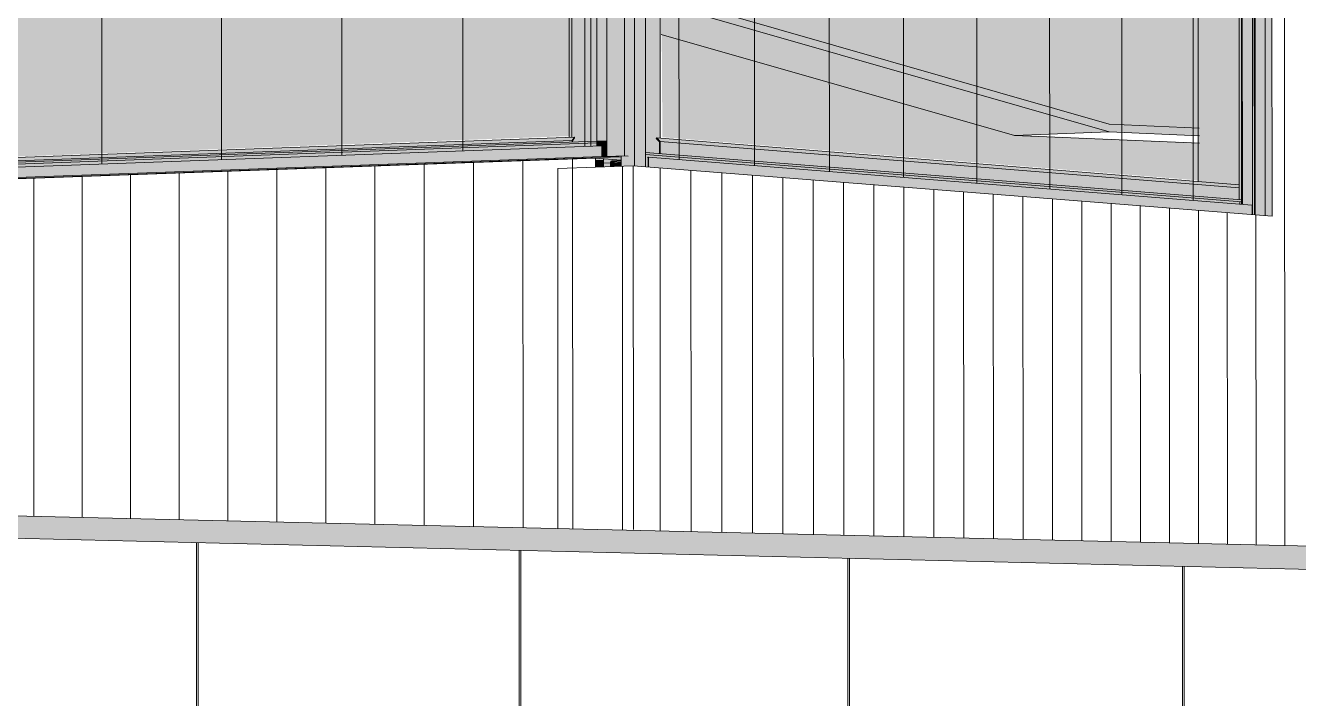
# Model space of a CAD drawing. Header units: inches. Extents: x 31213 to 31218, y -65 to 66.
# Drawn here: x 31216.3191 to 31216.3809, y -64.8608 to -64.8282 of the extents above; entities that cross this region are included whole.
import ezdxf

# ---------------------------------------------------------------- set-up
doc = ezdxf.new("R2010")
doc.units = ezdxf.units.IN
doc.header["$MEASUREMENT"] = 0
for name, color, linetype, lineweight in [('A-GLAZ-CURT', 52, 'Continuous', 9), ('A-GLAZ-CWMG', 51, 'Continuous', 9), ('A-ROOF', 132, 'Continuous', 13), ('A-WALL', 113, 'Continuous', 13), ('A-WALL-PATT', 111, 'Continuous', 13), ('L-SITE-WALL', 31, 'Continuous', 13), ('S-BEAM', 12, 'Continuous', 9), ('S-COLS', 52, 'Continuous', 9)]:
    doc.layers.add(name, color=color, linetype=linetype, lineweight=lineweight)

# ---------------------------------------------------------------- blocks, each defined once
blk = doc.blocks.new('FP_55-Looking South East')
at = {"layer": 'A-WALL-PATT', "lineweight": 9}
for p, q in [((-6208.179277, -64.8534), (-6208.179308, -64.788284)), ((-6208.209593, -64.852698), (-6208.209599, -64.835096)), ((-6208.208094, -64.852732), (-6208.208101, -64.835214)), ((-6208.206601, -64.852767), (-6208.206608, -64.835331)), ((-6208.205114, -64.852801), (-6208.20512, -64.835448)), ((-6208.203632, -64.852836), (-6208.203639, -64.835565)), ((-6208.202156, -64.85287), (-6208.202163, -64.835681)), ((-6208.200685, -64.852904), (-6208.200692, -64.835797)), ((-6208.19922, -64.852938), (-6208.199227, -64.835912)), ((-6208.197761, -64.852972), (-6208.197768, -64.836027)), ((-6208.196307, -64.853005), (-6208.196314, -64.836141)), ((-6208.194859, -64.853039), (-6208.194866, -64.836255)), ((-6208.193416, -64.853072), (-6208.193423, -64.836369)), ((-6208.191978, -64.853106), (-6208.191985, -64.836482)), ((-6208.190546, -64.853139), (-6208.190553, -64.836595)), ((-6208.189119, -64.853172), (-6208.189126, -64.836707)), ((-6208.187697, -64.853205), (-6208.187704, -64.836819)), ((-6208.186281, -64.853238), (-6208.186288, -64.83693)), ((-6208.184869, -64.85327), (-6208.184877, -64.837041)), ((-6208.183463, -64.853303), (-6208.183471, -64.837152)), ((-6208.182063, -64.853335), (-6208.18207, -64.837262)), ((-6208.180667, -64.853367), (-6208.180675, -64.837372))]:
    blk.add_line(p, q, dxfattribs=at)
blk = doc.blocks.new('FP_56-Looking South East')
at = {"layer": 'A-WALL-PATT', "lineweight": 9}
for p, q in [((-6208.213838, -64.852599), (-6208.213844, -64.835099)), ((-6208.21142, -64.852639), (-6208.211426, -64.835012))]:
    blk.add_line(p, q, dxfattribs=at)
blk = doc.blocks.new('FP_70-Looking South East')
at = {"layer": 'A-WALL-PATT', "lineweight": 9}
for p, q in [((-6208.232087, -64.885109), (-6208.232096, -64.853284)), ((-6208.232012, -64.866659), (-6208.232015, -64.853285)), ((-6208.216433, -64.866384), (-6208.216438, -64.85366)), ((-6208.216345, -64.885001), (-6208.216356, -64.853662)), ((-6208.200478, -64.884892), (-6208.20049, -64.854044)), ((-6208.200402, -64.866101), (-6208.200407, -64.854046)), ((-6208.184241, -64.865816), (-6208.184246, -64.854435)), ((-6208.184147, -64.884779), (-6208.184161, -64.854437))]:
    blk.add_line(p, q, dxfattribs=at)
blk = doc.blocks.new('FP_72-Looking South East')
at = {"layer": 'A-WALL-PATT', "lineweight": 9}
for p, q in [((-6208.228203, -64.852262), (-6208.228208, -64.835171)), ((-6208.225826, -64.852318), (-6208.225831, -64.835086)), ((-6208.223441, -64.852374), (-6208.223447, -64.835)), ((-6208.221051, -64.85243), (-6208.221056, -64.834914)), ((-6208.218653, -64.852486), (-6208.218659, -64.834828)), ((-6208.216249, -64.852542), (-6208.216255, -64.834742)), ((-6208.213844, -64.835099), (-6208.213844, -64.834655)), ((-6208.239994, -64.851986), (-6208.239998, -64.835595)), ((-6208.237649, -64.852041), (-6208.237653, -64.835511)), ((-6208.235297, -64.852096), (-6208.235301, -64.835426)), ((-6208.232939, -64.852151), (-6208.232944, -64.835342)), ((-6208.230575, -64.852207), (-6208.230579, -64.835257))]:
    blk.add_line(p, q, dxfattribs=at)
blk = doc.blocks.new('FP_73-Looking South East')
at = {"layer": 'A-WALL-PATT', "lineweight": 9}
blk.add_line((-6208.21234, -64.835045), (-6208.21234, -64.834646), dxfattribs=at)
blk = doc.blocks.new('FP_75-Looking South East')
at = {"layer": 'A-WALL-PATT', "lineweight": 9}
for p, q in [((-6208.213245, -64.834052), (-6208.213263, -64.782431)), ((-6208.225047, -64.83448), (-6208.225063, -64.783205)), ((-6208.219166, -64.834267), (-6208.219183, -64.782816)), ((-6208.230888, -64.834692), (-6208.230902, -64.783591)), ((-6208.23669, -64.834903), (-6208.236703, -64.783974))]:
    blk.add_line(p, q, dxfattribs=at)
blk = doc.blocks.new('FP_77-Looking South East')
at = {"layer": 'A-WALL-PATT', "lineweight": 9}
for p, q in [((-6208.20868, -64.834691), (-6208.208699, -64.782751)), ((-6208.205014, -64.834981), (-6208.205034, -64.783573)), ((-6208.201382, -64.835269), (-6208.201402, -64.784388)), ((-6208.197784, -64.835555), (-6208.197804, -64.785196)), ((-6208.194219, -64.835838), (-6208.19424, -64.785995)), ((-6208.190686, -64.836118), (-6208.190708, -64.78681)), ((-6208.187186, -64.836395), (-6208.187208, -64.787573)), ((-6208.183718, -64.83667), (-6208.18374, -64.788351))]:
    blk.add_line(p, q, dxfattribs=at)

msp = doc.modelspace()

# ---------------------------------------------------------------- hatches: boundary and pattern name
at = {"layer": 'A-GLAZ-CWMG'}
for points in [[(31216.34729, -64.834531), (31216.348147, -64.8345), (31216.348128, -64.781291), (31216.347272, -64.781349), (31216.34729, -64.832893)], [(31216.347988, -64.835014), (31216.348631, -64.834993), (31216.348612, -64.781259), (31216.347969, -64.781302), (31216.347988, -64.834993)], [(31216.349164, -64.83504), (31216.349145, -64.782386), (31216.348612, -64.781259), (31216.348631, -64.834998)], [(31216.379251, -64.837408), (31216.379227, -64.788168), (31216.378735, -64.789025), (31216.378758, -64.837369)], [(31216.378629, -64.837358), (31216.378606, -64.789006), (31216.378208, -64.788917), (31216.377998, -64.789282), (31216.37802, -64.83685), (31216.378621, -64.836897), (31216.378621, -64.837358)], [(31216.378139, -64.836859), (31216.378117, -64.78922), (31216.378073, -64.789296), (31216.378096, -64.836856)], [(31216.378721, -64.837366), (31216.378688, -64.789025), (31216.378606, -64.789027), (31216.378629, -64.837358), (31216.378698, -64.837364)], [(31216.378758, -64.837369), (31216.378735, -64.789025), (31216.378698, -64.789027), (31216.378721, -64.837366)], [(31216.261265, -64.83699), (31216.346805, -64.833879), (31216.346805, -64.83379), (31216.261265, -64.836913)], [(31216.261265, -64.837135), (31216.346805, -64.834022), (31216.346805, -64.833819), (31216.261265, -64.836933)], [(31216.346805, -64.833879), (31216.34729, -64.833861), (31216.347272, -64.833773), (31216.346805, -64.83379)], [(31216.347441, -64.834548), (31216.34743, -64.834525), (31216.347291, -64.834518), (31216.347272, -64.833802), (31216.346805, -64.833819), (31216.346806, -64.834031), (31216.347064, -64.834046), (31216.347076, -64.834519), (31216.347332, -64.834539)], [(31216.260843, -64.837642), (31216.347052, -64.834539), (31216.347052, -64.834022), (31216.260843, -64.83715), (31216.260843, -64.837272)], [(31216.261265, -64.83767), (31216.347453, -64.834571), (31216.347052, -64.834539), (31216.261178, -64.837645), (31216.261178, -64.837664)], [(31216.347453, -64.834571), (31216.347441, -64.834548), (31216.347064, -64.834518), (31216.347052, -64.834539), (31216.347441, -64.83457)], [(31216.34746, -64.834569), (31216.347441, -64.834525), (31216.347417, -64.83453), (31216.347441, -64.834568)], [(31216.347449, -64.834563), (31216.347462, -64.834563), (31216.34743, -64.834525), (31216.347441, -64.834548)], [(31216.34746, -64.834569), (31216.347988, -64.83453), (31216.347969, -64.834506), (31216.34746, -64.83453)], [(31216.378096, -64.836732), (31216.378096, -64.836646), (31216.349164, -64.834344), (31216.349164, -64.834433), (31216.373768, -64.836388)], [(31216.37801, -64.836849), (31216.378009, -64.836671), (31216.349164, -64.834376), (31216.349164, -64.83504), (31216.349293, -64.83505), (31216.349312, -64.834573), (31216.373768, -64.836513)], [(31216.378621, -64.837358), (31216.37862, -64.836898), (31216.349312, -64.834573), (31216.349312, -64.835051), (31216.373767, -64.836976)]]:
    msp.add_hatch(color=256, dxfattribs=at).paths.add_polyline_path(points, flags=0)
h = msp.add_hatch(color=256, dxfattribs=at)
h.paths.add_polyline_path([(31216.378095, -64.836067), (31216.378088, -64.820432), (31216.377983, -64.820441), (31216.37801, -64.83606), (31216.378077, -64.836066)], flags=0)
h.paths.add_polyline_path([(31216.378088, -64.819591), (31216.37808, -64.803957), (31216.377975, -64.803962), (31216.377983, -64.81958)], flags=0)
h.paths.add_polyline_path([(31216.37808, -64.803116), (31216.378073, -64.789296), (31216.377969, -64.789302), (31216.377975, -64.803103)], flags=0)
at = {"layer": 'A-ROOF'}
msp.add_hatch(color=256, dxfattribs=at).paths.add_polyline_path([(31216.581189, -64.859394), (31216.581188, -64.858131), (31216.292143, -64.851358), (31216.292143, -64.852435), (31216.579227, -64.859346)], flags=0)
at = {"layer": 'A-WALL', "transparency": 33554573}
for points in [[(31216.348106, -64.83501), (31216.348583, -64.834993), (31216.348554, -64.781288), (31216.348147, -64.781315), (31216.348147, -64.808759), (31216.348335, -64.808759), (31216.348344, -64.832893), (31216.348305, -64.832893), (31216.348344, -64.833196), (31216.348344, -64.834515), (31216.348106, -64.834501), (31216.348106, -64.834993)], [(31216.346509, -64.834042), (31216.346805, -64.834022), (31216.346787, -64.782391), (31216.346491, -64.782431), (31216.346509, -64.834022)]]:
    msp.add_hatch(color=256, dxfattribs=at).paths.add_polyline_path(points, flags=0)
at = {"layer": 'L-SITE-WALL'}
msp.add_hatch(color=256, dxfattribs=at).paths.add_polyline_path([(31216.379581, -64.837434), (31216.379557, -64.788147), (31216.379227, -64.788168), (31216.379251, -64.837408), (31216.37938, -64.837418)], flags=0)
h = msp.add_hatch(color=256, dxfattribs=at)
h.paths.add_polyline_path([(31216.378721, -64.837366), (31216.378688, -64.789025), (31216.378606, -64.789027), (31216.378629, -64.837358), (31216.378698, -64.837364)], flags=0)
h.paths.add_polyline_path([(31216.377991, -64.835914), (31216.377969, -64.820533), (31216.376207, -64.820609), (31216.376207, -64.821425), (31216.376365, -64.821572), (31216.375991, -64.821566), (31216.375997, -64.835752), (31216.377969, -64.835912)], flags=0)
h.paths.add_polyline_path([(31216.377983, -64.81944), (31216.377969, -64.804073), (31216.376199, -64.804166), (31216.376199, -64.804982), (31216.376357, -64.805127), (31216.375983, -64.805114), (31216.37599, -64.819235), (31216.377969, -64.819439)], flags=0)
h.paths.add_polyline_path([(31216.377975, -64.802969), (31216.37794, -64.789295), (31216.375975, -64.788854), (31216.375982, -64.80272), (31216.377969, -64.802968)], flags=0)
at = {"layer": 'S-BEAM'}
h = msp.add_hatch(color=256, dxfattribs=at)
h.paths.add_polyline_path([(31216.376052, -64.833162), (31216.376031, -64.821531), (31216.349917, -64.818938), (31216.34992, -64.826721), (31216.371676, -64.832974), (31216.376031, -64.833162)], flags=0)
h.paths.add_polyline_path([(31216.345506, -64.825452), (31216.345491, -64.81877), (31216.325434, -64.819683), (31216.345491, -64.825448)], flags=0)
h.paths.add_polyline_path([(31216.376045, -64.819201), (31216.376031, -64.814543), (31216.375456, -64.813262), (31216.349914, -64.80837), (31216.349917, -64.816526), (31216.376031, -64.819199)], flags=0)
h.paths.add_polyline_path([(31216.318631, -64.817728), (31216.345503, -64.816457), (31216.345491, -64.807523), (31216.321944, -64.803013), (31216.276251, -64.805548), (31216.318558, -64.817707)], flags=0)
h.paths.add_polyline_path([(31216.376043, -64.814572), (31216.376031, -64.813372), (31216.375456, -64.813262), (31216.376031, -64.814544)], flags=0)
h.paths.add_polyline_path([(31216.270479, -64.803629), (31216.31249, -64.801241), (31216.31249, -64.801203), (31216.265637, -64.792229), (31216.26564, -64.796286), (31216.268698, -64.800926)], flags=0)
h.paths.add_polyline_path([(31216.263105, -64.792439), (31216.263105, -64.791744), (31216.262581, -64.791644), (31216.262692, -64.791812)], flags=0)
h = msp.add_hatch(color=256, dxfattribs=at)
h.paths.add_polyline_path([(31216.376094, -64.835706), (31216.376072, -64.833867), (31216.36712, -64.83349), (31216.349954, -64.828597), (31216.349987, -64.833601), (31216.376072, -64.835704)], flags=0)
h.paths.add_polyline_path([(31216.299551, -64.835249), (31216.345541, -64.833544), (31216.345523, -64.827334), (31216.319531, -64.819926), (31216.273618, -64.822014), (31216.273334, -64.828435), (31216.298919, -64.835084)], flags=0)
h.paths.add_polyline_path([(31216.260486, -64.825095), (31216.260486, -64.822611), (31216.252352, -64.822981), (31216.260486, -64.825095)], flags=0)
h.paths.add_polyline_path([(31216.245255, -64.821137), (31216.260486, -64.820424), (31216.260486, -64.808991), (31216.248997, -64.807024), (31216.201156, -64.809675), (31216.242422, -64.820401)], flags=0)
h.paths.add_polyline_path([(31216.273715, -64.819804), (31216.3127, -64.817979), (31216.31229, -64.817862), (31216.27409, -64.811321), (31216.273766, -64.81866)], flags=0)
h.paths.add_polyline_path([(31216.195454, -64.807854), (31216.239302, -64.805364), (31216.233256, -64.804328), (31216.232976, -64.804329), (31216.232977, -64.804281), (31216.207664, -64.799946), (31216.207391, -64.799946), (31216.207391, -64.799899), (31216.190146, -64.796947), (31216.190146, -64.800463), (31216.194722, -64.806835)], flags=0)
h.paths.add_polyline_path([(31216.187809, -64.797209), (31216.187809, -64.796547), (31216.187266, -64.796454), (31216.187376, -64.796606)], flags=0)
h = msp.add_hatch(color=256, dxfattribs=at)
h.paths.add_polyline_path([(31216.376051, -64.833531), (31216.376029, -64.833162), (31216.371675, -64.832975), (31216.349919, -64.826722), (31216.349919, -64.827104), (31216.371667, -64.833344), (31216.376029, -64.83353)], flags=0)
h.paths.add_polyline_path([(31216.345505, -64.825838), (31216.34549, -64.825449), (31216.325433, -64.819684), (31216.324247, -64.819738), (31216.34549, -64.825834)], flags=0)
h.paths.add_polyline_path([(31216.317439, -64.817785), (31216.318557, -64.817708), (31216.276251, -64.805549), (31216.275029, -64.805616), (31216.317172, -64.817708)], flags=0)
h = msp.add_hatch(color=256, dxfattribs=at)
h.paths.add_polyline_path([(31216.367082, -64.83351), (31216.371667, -64.833344), (31216.349919, -64.827104), (31216.349922, -64.82862), (31216.365062, -64.832934)], flags=0)
h.paths.add_polyline_path([(31216.345508, -64.827362), (31216.34549, -64.825834), (31216.324247, -64.819738), (31216.319509, -64.819952), (31216.345492, -64.827357)], flags=0)
h.paths.add_polyline_path([(31216.312681, -64.818006), (31216.317439, -64.817785), (31216.275029, -64.805616), (31216.27428, -64.805658), (31216.274332, -64.805746), (31216.274274, -64.80706), (31216.312491, -64.817952)], flags=0)
for points in [[(31215.728806, -64.856791), (31215.763991, -64.855495), (31215.763992, -64.854993), (31215.764832, -64.854994), (31215.764832, -64.855149), (31215.892912, -64.850501), (31215.892913, -64.850295), (31215.893407, -64.850295), (31215.893429, -64.850867), (31215.941832, -64.849108), (31215.941833, -64.848512), (31215.942367, -64.848495), (31215.9428, -64.848512), (31215.9428, -64.848691), (31216.185539, -64.839883), (31216.185567, -64.839628), (31216.186269, -64.839603), (31216.186269, -64.84033), (31216.26007, -64.837652), (31216.2601, -64.836911), (31216.260865, -64.836886), (31216.261265, -64.836913), (31216.261265, -64.837135), (31216.345607, -64.834045), (31216.345607, -64.833757), (31215.728807, -64.856251)], [(31215.728807, -64.856251), (31216.345607, -64.833757), (31216.345715, -64.833594), (31215.728932, -64.856145)], [(31216.345607, -64.833834), (31216.345627, -64.833833), (31216.345632, -64.833769), (31216.345607, -64.833795)], [(31216.349886, -64.834401), (31216.349885, -64.833801), (31216.349712, -64.833636), (31216.349691, -64.833667), (31216.349852, -64.83382), (31216.349876, -64.8344)], [(31216.377991, -64.836059), (31216.377969, -64.835912), (31216.349712, -64.833636), (31216.349885, -64.833801), (31216.377968, -64.836057)], [(31216.378545, -64.836891), (31216.378544, -64.836103), (31216.349885, -64.833801), (31216.349886, -64.834619), (31216.373768, -64.836513)], [(31216.346738, -64.83479), (31216.347077, -64.834778), (31216.346738, -64.834751)], [(31216.346739, -64.835058), (31216.347092, -64.835046), (31216.347077, -64.834806), (31216.346738, -64.834818), (31216.346739, -64.834992)], [(31216.347507, -64.835031), (31216.347989, -64.834992), (31216.34797, -64.834854), (31216.347507, -64.834817), (31216.347507, -64.834992)], [(31216.347989, -64.834826), (31216.34797, -64.834774), (31216.347707, -64.834804), (31216.34797, -64.834825)], [(31216.347989, -64.834855), (31216.34797, -64.834825), (31216.34797, -64.834854)]]:
    msp.add_hatch(color=256, dxfattribs=at).paths.add_polyline_path(points, flags=0)
h = msp.add_hatch(color=256, dxfattribs=at)
h.paths.add_polyline_path([(31216.347092, -64.835046), (31216.347112, -64.835045), (31216.347092, -64.834993)], flags=0)
h.paths.add_polyline_path([(31216.347077, -64.834778), (31216.347053, -64.834737), (31216.346738, -64.834722), (31216.346738, -64.834751), (31216.347053, -64.834776)], flags=0)
h = msp.add_hatch(color=256, dxfattribs=at)
h.paths.add_polyline_path([(31216.347474, -64.835032), (31216.347507, -64.835031), (31216.347491, -64.834819), (31216.347474, -64.83482), (31216.347474, -64.834992)], flags=0)
h.paths.add_polyline_path([(31216.34753, -64.83479), (31216.347989, -64.834743), (31216.34797, -64.834736), (31216.34753, -64.834751)], flags=0)
at = {"layer": 'S-COLS'}
h = msp.add_hatch(color=256, dxfattribs=at)
h.paths.add_polyline_path([(31216.34799, -64.834713), (31216.347971, -64.83455), (31216.346808, -64.834619), (31216.347971, -64.834711)], flags=0)
h.paths.add_polyline_path([(31216.346807, -64.833789), (31216.347292, -64.833768), (31216.347274, -64.782716), (31216.346789, -64.782748), (31216.346808, -64.783465), (31216.34721, -64.783523), (31216.347225, -64.783591), (31216.347246, -64.783595), (31216.347221, -64.784469), (31216.347125, -64.784588), (31216.34679, -64.784623), (31216.346808, -64.800568), (31216.347066, -64.800629), (31216.347081, -64.800667), (31216.347101, -64.80067), (31216.347073, -64.801549), (31216.34698, -64.801666), (31216.346796, -64.801676), (31216.346808, -64.817641), (31216.347072, -64.817697), (31216.347087, -64.817735), (31216.347107, -64.817738), (31216.347079, -64.818617), (31216.346986, -64.818736), (31216.346802, -64.818744), (31216.346807, -64.833768)], flags=0)
h = msp.add_hatch(color=256, dxfattribs=at)
h.paths.add_polyline_path([(31216.345629, -64.833832), (31216.346187, -64.833791), (31216.346182, -64.818772), (31216.345593, -64.818799), (31216.345629, -64.833597), (31216.34573, -64.833624), (31216.345629, -64.833794)], flags=0)
h.paths.add_polyline_path([(31216.346181, -64.817578), (31216.346176, -64.80171), (31216.345587, -64.801743), (31216.345623, -64.816497), (31216.345724, -64.816524), (31216.345623, -64.816673), (31216.345638, -64.817523), (31216.346022, -64.817562)], flags=0)
h.paths.add_polyline_path([(31216.346176, -64.80049), (31216.34617, -64.78465), (31216.345581, -64.784689), (31216.345617, -64.7994), (31216.345718, -64.799427), (31216.345617, -64.799573), (31216.345632, -64.800424), (31216.345948, -64.800462)], flags=0)
h.paths.add_polyline_path([(31216.34617, -64.783373), (31216.346169, -64.782789), (31216.345762, -64.782816), (31216.345777, -64.783317), (31216.346045, -64.783355)], flags=0)
h = msp.add_hatch(color=256, dxfattribs=at)
h.paths.add_polyline_path([(31216.346187, -64.833812), (31216.346524, -64.833768), (31216.346491, -64.818758), (31216.346182, -64.818772), (31216.346187, -64.833794)], flags=0)
h.paths.add_polyline_path([(31216.346518, -64.817612), (31216.346492, -64.801692), (31216.346176, -64.80171), (31216.346206, -64.81758), (31216.346511, -64.817611)], flags=0)
h.paths.add_polyline_path([(31216.346512, -64.800531), (31216.346492, -64.784629), (31216.34617, -64.78465), (31216.346176, -64.80049), (31216.346511, -64.800531)], flags=0)
h.paths.add_polyline_path([(31216.346506, -64.783422), (31216.346492, -64.782768), (31216.346169, -64.782789), (31216.34617, -64.783373), (31216.346506, -64.783422)], flags=0)
h = msp.add_hatch(color=256, dxfattribs=at)
h.paths.add_polyline_path([(31216.346524, -64.833799), (31216.346807, -64.833768), (31216.346802, -64.818744), (31216.346519, -64.818757), (31216.346524, -64.833794)], flags=0)
h.paths.add_polyline_path([(31216.346802, -64.817641), (31216.346796, -64.801676), (31216.346513, -64.801691), (31216.346518, -64.817612)], flags=0)
h.paths.add_polyline_path([(31216.346796, -64.800566), (31216.34679, -64.78461), (31216.346507, -64.784628), (31216.346512, -64.800531)], flags=0)
h.paths.add_polyline_path([(31216.34679, -64.783463), (31216.346789, -64.782748), (31216.346506, -64.782767), (31216.346511, -64.783422)], flags=0)
h = msp.add_hatch(color=256, dxfattribs=at)
h.paths.add_polyline_path([(31216.349854, -64.834398), (31216.349828, -64.833795), (31216.349692, -64.833666), (31216.349713, -64.833635), (31216.349878, -64.833635), (31216.349873, -64.818974), (31216.34916, -64.818904), (31216.349166, -64.834343), (31216.349854, -64.834398)], flags=0)
h.paths.add_polyline_path([(31216.349873, -64.818806), (31216.349872, -64.817959), (31216.349159, -64.817887), (31216.349166, -64.818736), (31216.349764, -64.818796)], flags=0)
h.paths.add_polyline_path([(31216.349707, -64.817605), (31216.349756, -64.817569), (31216.349731, -64.817539), (31216.34971, -64.816697), (31216.349569, -64.816565), (31216.34959, -64.816535), (31216.349872, -64.816534), (31216.349867, -64.801956), (31216.349154, -64.80187), (31216.349166, -64.817591), (31216.349707, -64.817595)], flags=0)
h.paths.add_polyline_path([(31216.349866, -64.801793), (31216.349866, -64.800945), (31216.349153, -64.800858), (31216.349166, -64.801708), (31216.349758, -64.80178)], flags=0)
h.paths.add_polyline_path([(31216.349701, -64.800514), (31216.34975, -64.800478), (31216.349725, -64.800448), (31216.349703, -64.799606), (31216.349563, -64.799476), (31216.349584, -64.799445), (31216.349866, -64.79948), (31216.34986, -64.78301), (31216.349147, -64.78285), (31216.349166, -64.800506), (31216.349701, -64.800504)], flags=0)
h = msp.add_hatch(color=256, dxfattribs=at)
h.paths.add_polyline_path([(31216.345468, -64.833603), (31216.345598, -64.833593), (31216.345593, -64.818799), (31216.345463, -64.818805), (31216.345468, -64.833593)], flags=0)
h.paths.add_polyline_path([(31216.345462, -64.816505), (31216.345592, -64.816493), (31216.345587, -64.801743), (31216.345457, -64.80175), (31216.345462, -64.816493)], flags=0)
h.paths.add_polyline_path([(31216.345456, -64.799409), (31216.345586, -64.799395), (31216.345581, -64.784689), (31216.345451, -64.784697), (31216.345456, -64.799395)], flags=0)
msp.add_hatch(color=256, dxfattribs=at).paths.add_polyline_path([(31216.347113, -64.835044), (31216.347475, -64.835031), (31216.347492, -64.834818), (31216.347531, -64.834789), (31216.347531, -64.834751), (31216.347913, -64.834707), (31216.346739, -64.834625), (31216.34674, -64.834712), (31216.347078, -64.834768), (31216.347093, -64.834805), (31216.347113, -64.834808), (31216.347113, -64.834992)], flags=0)

# ---------------------------------------------------------------- linework, layer by layer
at = {"layer": 'A-GLAZ-CWMG'}
for p, q in [((31216.347272, -64.781349), (31216.34729, -64.834531)), ((31216.348128, -64.781291), (31216.348147, -64.8345)), ((31216.348612, -64.781259), (31216.348631, -64.834998)), ((31216.349145, -64.782386), (31216.349164, -64.83504)), ((31216.379251, -64.837408), (31216.379227, -64.788168)), ((31216.377991, -64.836638), (31216.377969, -64.789302)), ((31216.378096, -64.836846), (31216.378073, -64.789296)), ((31216.378139, -64.836849), (31216.378117, -64.78922)), ((31216.378629, -64.837358), (31216.378606, -64.789006)), ((31216.378721, -64.837366), (31216.378698, -64.789027)), ((31216.378758, -64.837369), (31216.378735, -64.789025)), ((31216.346805, -64.83379), (31216.261195, -64.836909)), ((31216.346805, -64.833879), (31216.261195, -64.836993)), ((31216.34729, -64.833773), (31216.346805, -64.83379)), ((31216.34729, -64.833861), (31216.346805, -64.833879)), ((31216.347052, -64.834022), (31216.260843, -64.83715)), ((31216.347052, -64.834539), (31216.260843, -64.837642)), ((31216.261265, -64.83767), (31216.347417, -64.834572)), ((31216.347076, -64.834024), (31216.347052, -64.834022)), ((31216.347052, -64.834022), (31216.347052, -64.834539)), ((31216.347052, -64.834539), (31216.347386, -64.834566)), ((31216.347064, -64.834518), (31216.347064, -64.834045)), ((31216.347064, -64.834045), (31216.347076, -64.834046)), ((31216.347386, -64.834543), (31216.347064, -64.834518)), ((31216.347076, -64.834046), (31216.347076, -64.834024)), ((31216.348147, -64.8345), (31216.34729, -64.834531)), ((31216.34729, -64.834531), (31216.347314, -64.834532)), ((31216.347333, -64.834532), (31216.347321, -64.834531)), ((31216.347386, -64.834527), (31216.347386, -64.834566)), ((31216.347462, -64.834563), (31216.347386, -64.834566)), ((31216.34746, -64.834569), (31216.347417, -64.834566)), ((31216.347988, -64.83455), (31216.34746, -64.834569)), ((31216.347462, -64.834524), (31216.347462, -64.834563)), ((31216.347473, -64.834564), (31216.347462, -64.834563)), ((31216.347473, -64.834524), (31216.347473, -64.834564)), ((31216.347988, -64.835014), (31216.347988, -64.834505)), ((31216.348333, -64.834514), (31216.348147, -64.8345)), ((31216.349164, -64.834344), (31216.378096, -64.836646)), ((31216.349164, -64.834432), (31216.378096, -64.836732)), ((31216.349312, -64.834573), (31216.349274, -64.834575)), ((31216.349274, -64.834575), (31216.349274, -64.834597)), ((31216.349274, -64.834575), (31216.349312, -64.834578)), ((31216.349274, -64.834597), (31216.349293, -64.834596)), ((31216.349293, -64.834596), (31216.349293, -64.83505)), ((31216.349312, -64.835051), (31216.349312, -64.834573)), ((31216.349312, -64.834573), (31216.37862, -64.836898)), ((31216.37801, -64.836725), (31216.37801, -64.836849)), ((31216.378096, -64.836732), (31216.378077, -64.836732)), ((31216.378096, -64.836646), (31216.378096, -64.836732)), ((31216.37862, -64.836898), (31216.378621, -64.837358))]:
    msp.add_line(p, q, dxfattribs=at)
at = {"layer": 'A-ROOF'}
msp.add_line((31216.292143, -64.851358), (31216.581188, -64.858131), dxfattribs=at)
at = {"layer": 'A-WALL'}
for p, q in [((31216.346509, -64.834042), (31216.346491, -64.782431)), ((31216.346787, -64.782386), (31216.346805, -64.834031))]:
    msp.add_line(p, q, dxfattribs=at)
at = {"layer": 'L-SITE-WALL'}
for p, q in [((31216.379557, -64.788147), (31216.379581, -64.837434)), ((31216.375997, -64.835752), (31216.375991, -64.821566)), ((31216.346737, -64.834615), (31216.26069, -64.837709)), ((31216.346737, -64.835059), (31216.346737, -64.834615)), ((31216.346737, -64.834615), (31216.347988, -64.834714)), ((31216.344909, -64.835124), (31216.348573, -64.834993)), ((31216.344915, -64.852582), (31216.344909, -64.835124)), ((31216.347111, -64.834863), (31216.347989, -64.834832)), ((31216.379581, -64.837434), (31216.348573, -64.834993)), ((31216.348573, -64.834993), (31216.348579, -64.852639)), ((31216.561722, -64.858925), (31216.292143, -64.852435))]:
    msp.add_line(p, q, dxfattribs=at)
at = {"layer": 'S-BEAM'}
for p, q in [((31216.371675, -64.832975), (31216.349919, -64.826722)), ((31216.349919, -64.827104), (31216.371667, -64.833344)), ((31216.367082, -64.83351), (31216.349922, -64.82862)), ((31216.371667, -64.833344), (31216.367082, -64.83351)), ((31216.371667, -64.833344), (31216.376051, -64.833531)), ((31216.37605, -64.833163), (31216.371675, -64.832975)), ((31215.728807, -64.856251), (31216.345607, -64.833757)), ((31215.728932, -64.856145), (31216.345715, -64.833594)), ((31216.345715, -64.833594), (31216.345607, -64.833757)), ((31216.345607, -64.833757), (31216.345607, -64.833834)), ((31216.345627, -64.833776), (31216.345728, -64.833625)), ((31216.345627, -64.833833), (31216.345627, -64.833776)), ((31216.345728, -64.833625), (31216.345715, -64.833594)), ((31216.349712, -64.833636), (31216.349691, -64.833667)), ((31216.349691, -64.833667), (31216.349852, -64.83382)), ((31216.349885, -64.833801), (31216.349712, -64.833636)), ((31216.349712, -64.833636), (31216.377991, -64.835914)), ((31216.349852, -64.83382), (31216.349853, -64.834399)), ((31216.349886, -64.834401), (31216.349885, -64.833801)), ((31216.349885, -64.833801), (31216.377991, -64.836059)), ((31216.376054, -64.833888), (31216.367082, -64.83351)), ((31216.345612, -64.834629), (31216.345625, -64.834655)), ((31216.345886, -64.834645), (31216.345727, -64.834633)), ((31216.347077, -64.834739), (31216.346738, -64.834713)), ((31216.346738, -64.834751), (31216.347077, -64.834778)), ((31216.346738, -64.834818), (31216.347092, -64.834806)), ((31216.347092, -64.834806), (31216.347092, -64.835046)), ((31216.347112, -64.835045), (31216.347112, -64.834808)), ((31216.347474, -64.83482), (31216.347474, -64.835032)), ((31216.347507, -64.835031), (31216.347507, -64.834817)), ((31216.347507, -64.834817), (31216.347989, -64.834855)), ((31216.347989, -64.834735), (31216.34753, -64.834751)), ((31216.34753, -64.83479), (31216.347989, -64.834774))]:
    msp.add_line(p, q, dxfattribs=at)
for points in [[(31216.347112, -64.834808, 0), (31216.347107, -64.834775, 0), (31216.347094, -64.83475, 0), (31216.347077, -64.834739, 0)], [(31216.347077, -64.834778, 0), (31216.347084, -64.834782, 0), (31216.347089, -64.834792, 0), (31216.347092, -64.834806, 0)], [(31216.34753, -64.834751, 0), (31216.347502, -64.834761, 0), (31216.347481, -64.834786, 0), (31216.347474, -64.83482, 0)], [(31216.347507, -64.834817, 0), (31216.34751, -64.834804, 0), (31216.347519, -64.834794, 0), (31216.34753, -64.83479, 0)]]:
    msp.add_polyline3d(points, dxfattribs=at)
at = {"layer": 'S-COLS'}
for p, q in [((31216.345468, -64.833603), (31216.345463, -64.818805)), ((31216.345598, -64.833598), (31216.345593, -64.818799)), ((31216.349878, -64.833649), (31216.349873, -64.818974))]:
    msp.add_line(p, q, dxfattribs=at)

# ---------------------------------------------------------------- block references
at = {"layer": 'A-GLAZ-CURT'}
for name in ['FP_75-Looking South East', 'FP_77-Looking South East']:
    msp.add_blockref(name, (37424.559473, 0), dxfattribs=at)
at = {"layer": 'L-SITE-WALL', "lineweight": 9}
for name in ['FP_55-Looking South East', 'FP_72-Looking South East', 'FP_56-Looking South East', 'FP_73-Looking South East', 'FP_70-Looking South East']:
    msp.add_blockref(name, (37424.559473, 0), dxfattribs=at)

doc.saveas('drawing.dxf')
